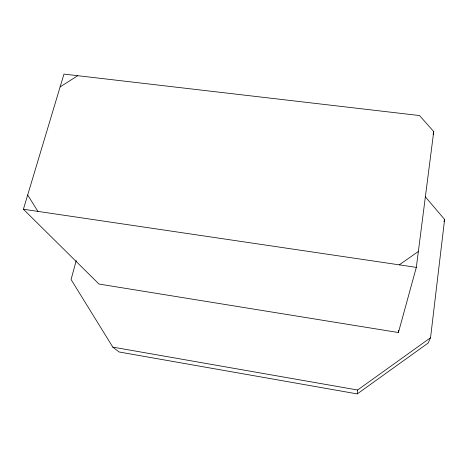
<?xml version="1.0" encoding="UTF-8"?>
<svg xmlns="http://www.w3.org/2000/svg" width="468" height="468" viewBox="0 0 468 468"><rect width="100%" height="100%" fill="white"/><g stroke="black" fill="none" stroke-linecap="round" stroke-linejoin="round"><path stroke-width="0.7" d="M76.22 260.594L71.078 279.531L112.811 347.11L119.065 351.971L357.248 393.91L357.61 390.014L430.548 337.732L444.6 219.463L425.33 196.8M416.315 267.368L433.737 131.561L419.515 115.549L63.964 74.09L23.4 209.249L98.994 284.053L398.42 332.532L416.315 267.368L23.4 209.249M398.42 332.532L398.707 330.367M433.099 134.398L433.737 131.561M443.933 221.522L444.6 219.463M430.548 337.732L428.144 343.05L357.248 393.91M399.274 264.847L418.351 251.474M60.12 86.902L77.741 75.699M112.811 347.11L357.61 390.014M27.682 194.992L37.89 211.396"/></g></svg>
